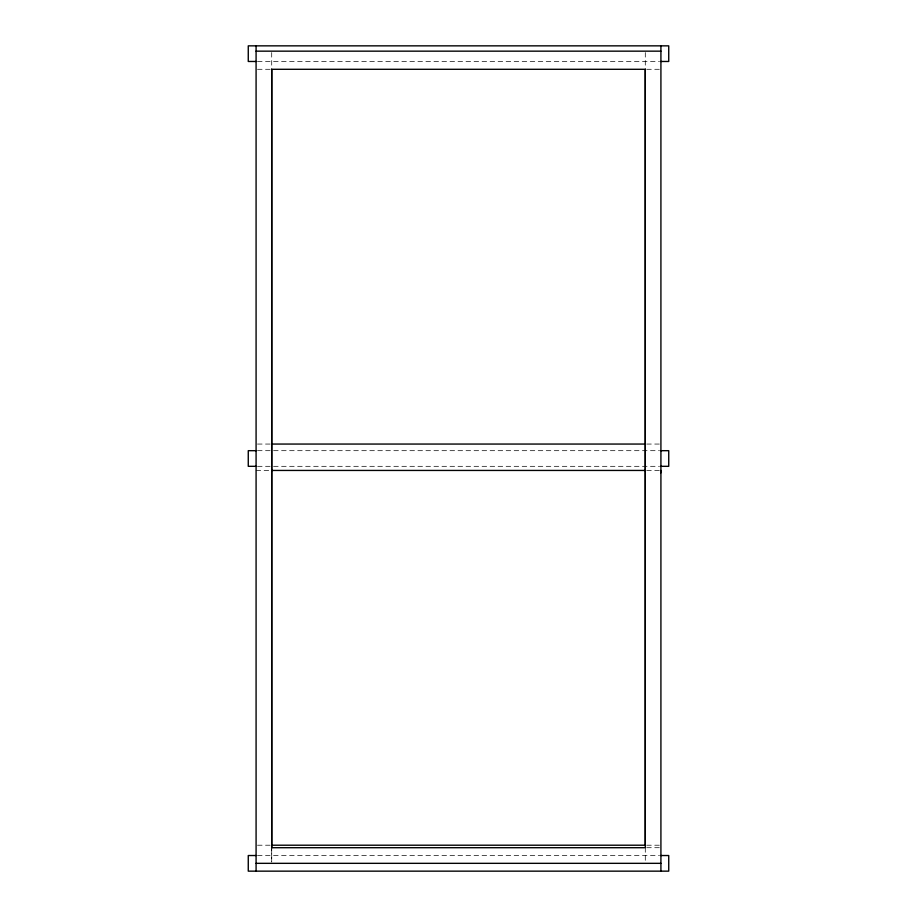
<?xml version="1.0" encoding="UTF-8"?>
<svg xmlns="http://www.w3.org/2000/svg" width="917" height="917" viewBox="0 0 917 917"><rect width="100%" height="100%" fill="white"/><g stroke="black" fill="none" stroke-linecap="round" stroke-linejoin="round"><path stroke-width="0.69" stroke-dasharray="4.58 3.44" d="M271.707 849.394L271.707 861.946L271.707 847.709M257.505 61.473L659.483 61.473M257.505 69.291L270.286 69.291M646.714 69.291L660.916 69.291M257.505 444.057L270.286 444.057M646.714 444.057L659.506 444.057M257.517 450.683L659.483 450.683M257.517 466.317L659.483 466.317M256.084 470.444L270.286 470.444M646.714 470.444L659.495 470.444M257.505 845.21L270.286 845.21M646.714 845.21L659.495 845.21M646.714 847.709L659.495 847.709M257.505 855.527L659.483 855.527M645.293 52.556L645.293 69.291M645.293 847.709L645.293 861.911M271.707 52.556L271.707 69.291"/><path stroke-width="1.38" d="M271.707 847.996L271.707 69.291L645.293 69.291L645.293 847.709L271.707 847.709L271.707 69.291M645.293 69.291L645.293 845.21L271.707 845.21M660.916 472.805L660.916 470.444M256.084 51.157L660.916 51.157M256.084 61.473L248.266 61.473L248.266 45.85L668.734 45.85L668.734 61.473L660.916 61.473M271.707 444.057L645.293 444.057M256.084 450.683L248.266 450.683L248.266 466.317L256.084 466.317M660.916 450.683L668.734 450.683L668.734 466.317L660.916 466.317M271.707 470.444L645.293 470.444M256.084 855.527L248.266 855.527L248.266 871.15L668.734 871.15L668.734 855.527L660.916 855.527M256.084 863.333L660.916 863.333M660.916 45.85L660.916 871.15M256.084 45.85L256.084 871.15"/></g></svg>
